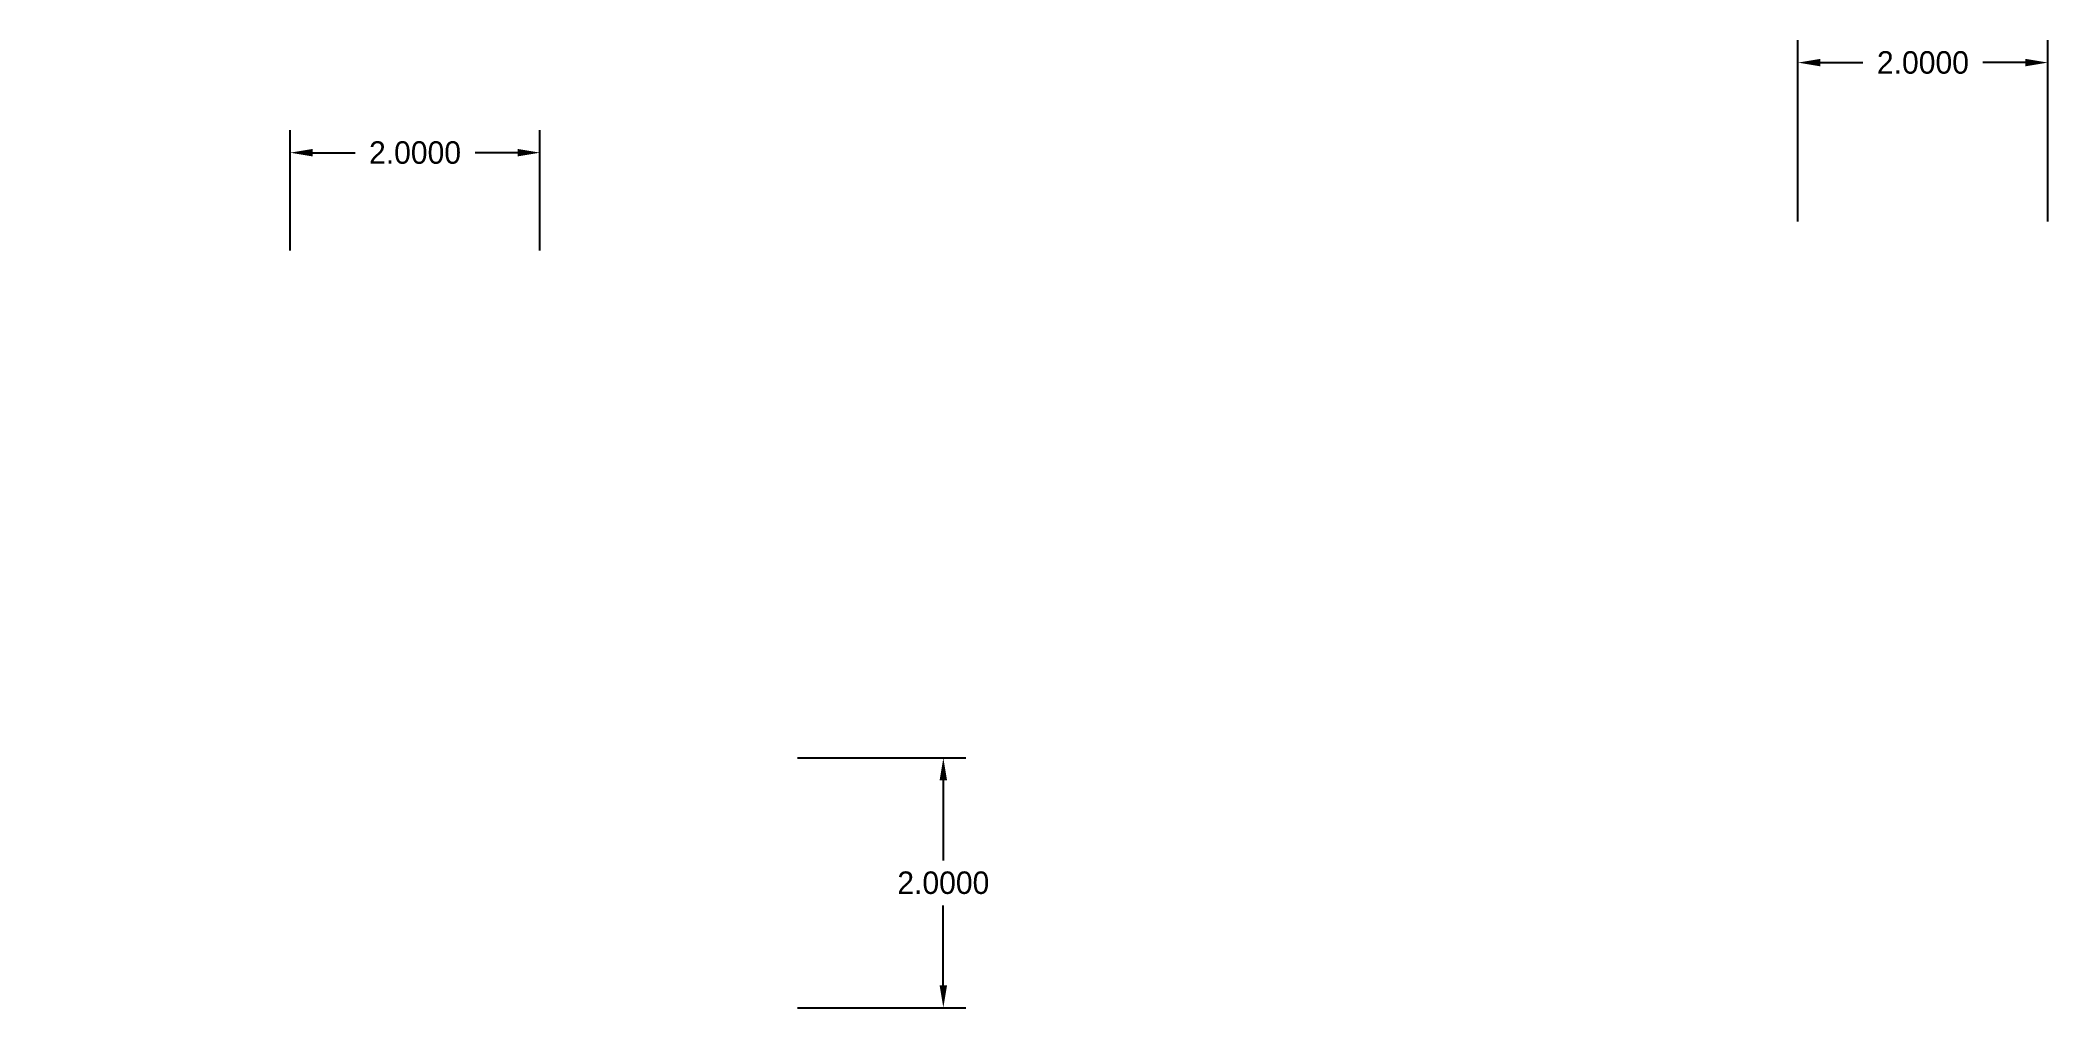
# Model space of a CAD drawing. Header units: inches. Extents: x 18 to 34.1, y -0.5 to 7.2.
import ezdxf

# ---------------------------------------------------------------- set-up
doc = ezdxf.new("R2010")
doc.units = ezdxf.units.IN
doc.header["$MEASUREMENT"] = 0
doc.layers.get('0').update_dxf_attribs({"true_color": 0xe7f0ff})
doc.dimstyles.get("Standard").update_dxf_attribs({"dimtxt": 0.18, "dimasz": 0.18, "dimexe": 0.18, "dimexo": 0.0625, "dimgap": 0.09, "dimtad": 0, "dimtih": 1, "dimtoh": 1, "dimdec": 4, "dimzin": 0, "dimdsep": 46, "dimtxsty": 'Standard', "dimcen": 0.09, "dimadec": 0, "dimazin": 0, "dimtfac": 1, "dimtdec": 4, "dimtofl": 0, "dimtmove": 0, "dimatfit": 3, "dimfxl": 1, "dimtolj": 1, "dimtzin": 0, "dimarcsym": 0})

# ---------------------------------------------------------------- blocks, each defined once
blk = doc.blocks.new('*D2')
at = {"color": 0, "lineweight": -2}
for p, q in [((19.999, 5.554), (19.999, 6.516)), ((21.999, 5.554), (21.999, 6.516)), ((20.179, 6.336), (20.519, 6.336)), ((21.819, 6.336), (21.479, 6.336))]:
    blk.add_line(p, q, dxfattribs=at)
at = {"color": 0}
for points in [[(20.179, 6.366), (20.179, 6.306), (19.999, 6.336)], [(21.819, 6.366), (21.819, 6.306), (21.999, 6.336)]]:
    blk.add_solid(points, dxfattribs=at)
at = {"layer": 'Defpoints', "color": 0}
for p in [(21.999, 6.336), (19.999, 5.492, -8.819), (21.999, 5.492, -8.819)]:
    blk.add_point(p, dxfattribs=at)
at = {"color": 0, "insert": (20.999, 6.336), "char_height": 0.18, "attachment_point": 5}
blk.add_mtext('\\A1;2.0000', dxfattribs=at)
blk = doc.blocks.new('*D5')
at = {"color": 0, "lineweight": -2}
for p, q in [((24.061, 1.492), (25.407, 1.492)), ((25.227, 1.312), (25.227, 0.672)), ((25.227, -0.328), (25.227, 0.312)), ((24.061, -0.508), (25.407, -0.508))]:
    blk.add_line(p, q, dxfattribs=at)
at = {"color": 0}
for points in [[(25.197, 1.312), (25.257, 1.312), (25.227, 1.492)], [(25.197, -0.328), (25.257, -0.328), (25.227, -0.508)]]:
    blk.add_solid(points, dxfattribs=at)
at = {"layer": 'Defpoints', "color": 0}
for p in [(23.999, 1.492, -8.819), (23.999, -0.508, -8.819), (25.227, -0.508)]:
    blk.add_point(p, dxfattribs=at)
at = {"color": 0, "insert": (25.227, 0.492), "char_height": 0.18, "attachment_point": 5}
blk.add_mtext('\\A1;2.0000', dxfattribs=at)
blk = doc.blocks.new('*D7')
at = {"color": 0, "lineweight": -2}
for p, q in [((32.067, 5.785), (32.067, 7.237)), ((34.067, 5.785), (34.067, 7.237)), ((32.247, 7.057), (32.587, 7.057)), ((33.887, 7.057), (33.547, 7.057))]:
    blk.add_line(p, q, dxfattribs=at)
at = {"color": 0}
for points in [[(32.247, 7.087), (32.247, 7.027), (32.067, 7.057)], [(33.887, 7.087), (33.887, 7.027), (34.067, 7.057)]]:
    blk.add_solid(points, dxfattribs=at)
at = {"layer": 'Defpoints', "color": 0}
for p in [(34.067, 7.057), (32.067, 5.723, 14.452), (34.067, 5.723, 14.452)]:
    blk.add_point(p, dxfattribs=at)
at = {"color": 0, "insert": (33.067, 7.057), "char_height": 0.18, "attachment_point": 5}
blk.add_mtext('\\A1;2.0000', dxfattribs=at)

msp = doc.modelspace()

# ---------------------------------------------------------------- dimensions: what is measured, and where the dimension line sits
for p1, p2, distance, picture, middle in [((32.06667, 5.72291, 14.45179), (34.06667, 5.72291, 14.45179), 1.33369, '*D7', (33.06667, 7.0566)), ((19.99868, 5.49173, -8.81857), (21.99868, 5.49173, -8.81857), 0.84426, '*D2', (20.99868, 6.33599)), ((23.99868, 1.49173, -8.81857), (23.99868, -0.50827, -8.81857), 1.2281, '*D5', (25.22677, 0.49173))]:
    dim = msp.add_aligned_dim(p1=p1, p2=p2, distance=distance, dimstyle='Standard')
    dim.commit()
    dim.dimension.update_dxf_attribs({"geometry": picture, "text_midpoint": middle})

doc.saveas('drawing.dxf')
